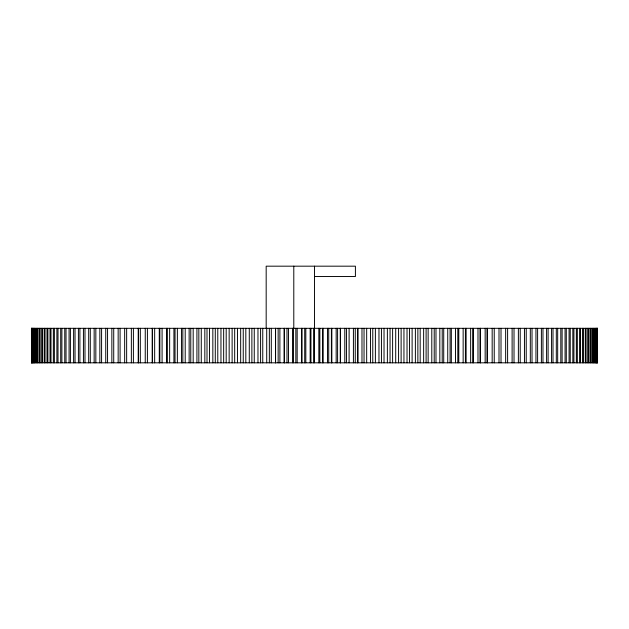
<?xml version="1.0" encoding="UTF-8"?>
<svg xmlns="http://www.w3.org/2000/svg" width="629" height="629" viewBox="0 0 629 629"><rect width="100%" height="100%" fill="white"/><g stroke="black" fill="none" stroke-linecap="round" stroke-linejoin="round"><path stroke-width="0.94" d="M314.5 276.532L355.409 276.532L355.409 266.177L266.177 266.177L266.177 328.307M597.385 328.307L597.44 362.823M597.275 328.307L597.275 362.823M596.937 328.307L596.937 362.823M596.748 328.307L596.748 362.823M596.213 328.307L596.213 362.823M595.938 328.307L595.938 362.823M595.207 328.307L595.207 362.823M594.853 328.307L594.853 362.823M593.925 328.307L593.925 362.823M593.485 328.307L593.485 362.823M592.369 328.307L592.369 362.823M591.85 328.307L591.85 362.823M590.537 328.307L590.537 362.823M589.939 328.307L589.939 362.823M588.437 328.307L588.437 362.823M587.753 328.307L587.753 362.823M586.063 328.307L586.063 362.823M585.3 328.307L585.3 362.823M583.421 328.307L583.421 362.823M582.58 328.307L582.58 362.823M580.512 328.307L580.512 362.823M579.592 328.307L579.592 362.823M577.343 328.307L577.343 362.823M576.345 328.307L576.345 362.823M573.915 328.307L573.915 362.823M572.838 328.307L572.838 362.823M570.236 328.307L570.236 362.823M569.08 328.307L569.08 362.823M566.297 328.307L566.297 362.823M565.062 328.307L565.062 362.823M562.114 328.307L562.114 362.823M560.809 328.307L560.809 362.823M557.679 328.307L557.679 362.823M556.303 328.307L556.303 362.823M553.009 328.307L553.009 362.823M551.562 328.307L551.562 362.823M548.103 328.307L548.103 362.823M546.585 328.307L546.585 362.823M542.969 328.307L542.969 362.823M541.388 328.307L541.388 362.823M537.606 328.307L537.606 362.823M535.955 328.307L535.955 362.823M532.024 328.307L532.024 362.823M530.31 328.307L530.31 362.823M526.229 328.307L526.229 362.823M524.452 328.307L524.452 362.823M520.222 328.307L520.222 362.823M518.382 328.307L518.382 362.823M514.019 328.307L514.019 362.823M512.116 328.307L512.116 362.823M507.611 328.307L507.611 362.823M505.653 328.307L505.653 362.823M501.014 328.307L501.014 362.823M499.001 328.307L499.001 362.823M494.237 328.307L494.237 362.823M492.169 328.307L492.169 362.823M487.278 328.307L487.278 362.823M487.161 328.307L487.161 362.823M485.163 328.307L485.163 362.823M480.304 328.307L480.304 362.823M480.155 328.307L480.155 362.823M477.985 328.307L477.985 362.823M473.291 328.307L473.291 362.823M472.859 328.307L472.859 362.823M470.641 328.307L470.641 362.823M466.113 328.307L466.113 362.823M465.413 328.307L465.413 362.823M463.148 328.307L463.148 362.823M458.793 328.307L458.793 362.823M457.818 328.307L457.818 362.823M455.514 328.307L455.514 362.823M451.323 328.307L451.323 362.823M450.081 328.307L450.081 362.823M447.73 328.307L447.73 362.823M443.72 328.307L443.72 362.823M442.211 328.307L442.211 362.823M439.82 328.307L439.82 362.823M435.991 328.307L435.991 362.823M434.214 328.307L434.214 362.823M431.793 328.307L431.793 362.823M428.145 328.307L428.145 362.823M426.1 328.307L426.1 362.823M423.639 328.307L423.639 362.823M420.18 328.307L420.18 362.823M417.868 328.307L417.868 362.823M415.384 328.307L415.384 362.823M412.113 328.307L412.113 362.823M409.542 328.307L409.542 362.823M407.026 328.307L407.026 362.823M403.952 328.307L403.952 362.823M401.121 328.307L401.121 362.823M398.582 328.307L398.582 362.823M395.704 328.307L395.704 362.823M392.614 328.307L392.614 362.823M390.051 328.307L390.051 362.823M387.37 328.307L387.37 362.823M384.028 328.307L384.028 362.823M381.441 328.307L381.441 362.823M378.965 328.307L378.965 362.823M375.379 328.307L375.379 362.823M372.769 328.307L372.769 362.823M370.497 328.307L370.497 362.823M366.668 328.307L366.668 362.823M364.042 328.307L364.042 362.823M361.982 328.307L361.982 362.823M357.901 328.307L357.901 362.823M357.697 328.307L357.697 362.823M355.259 328.307L355.259 362.823M353.412 328.307L353.412 362.823M349.111 328.307L349.095 362.823M346.445 328.307L346.445 362.823M344.802 328.307L344.802 362.823M340.486 328.307L340.486 362.823M340.25 328.307L340.25 362.823M337.592 328.307L337.592 362.823M336.169 328.307L336.169 362.823M331.837 328.307L331.837 362.823M331.389 328.307L331.389 362.823M328.723 328.307L328.723 362.823M327.512 328.307L327.512 362.823M323.172 328.307L323.172 362.823M322.504 328.307L322.504 362.823M319.839 328.307L319.839 362.823M318.84 328.307L318.84 362.823M314.5 266.177L314.5 362.823M313.612 328.307L313.612 362.823M310.946 328.307L310.946 362.823M310.16 328.307L310.16 362.823M305.828 328.307L305.828 362.823M304.719 328.307L304.719 362.823M302.054 328.307L302.054 362.823M301.488 328.307L301.488 362.823M297.163 328.307L297.163 362.823M295.842 328.307L295.842 362.823M293.79 266.177L293.79 328.307M293.177 328.307L293.177 362.823M292.831 328.307L292.831 362.823M288.514 328.307L288.514 362.823M286.981 328.307L286.981 362.823M284.324 328.307L284.324 362.823M284.198 328.307L284.198 362.823M279.889 328.307L279.889 362.823M278.144 328.307L278.144 362.823M275.588 328.307L275.588 362.823M275.502 328.307L275.502 362.823M271.303 328.307L271.303 362.823M269.346 328.307L269.346 362.823M266.712 328.307L266.712 362.823M262.757 328.307L262.757 362.823M260.587 328.307L260.587 362.823M257.969 328.307L257.969 362.823M254.258 328.307L254.258 362.823M251.883 328.307L251.883 362.823M249.288 328.307L249.288 362.823M245.821 328.307L245.821 362.823M243.25 328.307L243.25 362.823M240.671 328.307L240.671 362.823M237.455 328.307L237.455 362.823M234.68 328.307L234.68 362.823M232.125 328.307L232.125 362.823M229.16 328.307L229.16 362.823M226.188 328.307L226.188 362.823M223.657 328.307L223.657 362.823M220.96 328.307L220.96 362.823M217.783 328.307L217.783 362.823M215.283 328.307L215.283 362.823M212.838 328.307L212.838 362.823M209.473 328.307L209.473 362.823M207.004 328.307L207.004 362.823M204.826 328.307L204.826 362.823M201.272 328.307L201.272 362.823M198.835 328.307L198.835 362.823M196.916 328.307L196.916 362.823M193.182 328.307L193.182 362.823M190.776 328.307L190.776 362.823M189.132 328.307L189.132 362.823M185.209 328.307L185.209 362.823M182.835 328.307L182.835 362.823M181.459 328.307L181.459 362.823M177.362 328.307L177.362 362.823M175.035 328.307L175.035 362.823M173.926 328.307L173.926 362.823M169.649 328.307L169.649 362.823M167.361 328.307L167.361 362.823M166.528 328.307L166.528 362.823M162.085 328.307L162.085 362.823M159.845 328.307L159.845 362.823M159.279 328.307L159.279 362.823M154.663 328.307L154.663 362.823M152.47 328.307L152.47 362.823M152.179 328.307L152.179 362.823M147.406 328.307L147.406 362.823M145.26 328.307L145.244 362.823M140.314 328.307L140.314 362.823M138.474 328.307L138.474 362.823M138.223 328.307L138.223 362.823M133.395 328.307L133.395 362.823M131.351 328.307L131.351 362.823M126.649 328.307L126.649 362.823M124.66 328.307L124.66 362.823M120.092 328.307L120.092 362.823M118.158 328.307L118.158 362.823M113.723 328.307L113.723 362.823M111.852 328.307L111.852 362.823M107.559 328.307L107.559 362.823M105.743 328.307L105.743 362.823M101.591 328.307L101.591 362.823M99.846 328.307L99.846 362.823M95.836 328.307L95.836 362.823M94.153 328.307L94.153 362.823M90.301 328.307L90.301 362.823M88.681 328.307L88.681 362.823M84.986 328.307L84.986 362.823M83.437 328.307L83.437 362.823M79.899 328.307L79.899 362.823M78.413 328.307L78.413 362.823M75.04 328.307L75.04 362.823M73.624 328.307L73.624 362.823M70.417 328.307L70.417 362.823M69.072 328.307L69.072 362.823M66.029 328.307L66.029 362.823M64.763 328.307L64.763 362.823M61.894 328.307L61.894 362.823M60.706 328.307L60.706 362.823M58.01 328.307L58.01 362.823M56.893 328.307L56.893 362.823M54.377 328.307L54.377 362.823M53.339 328.307L53.339 362.823M50.996 328.307L50.996 362.823M50.037 328.307L50.037 362.823M47.883 328.307L47.883 362.823M47.002 328.307L47.002 362.823M45.029 328.307L45.029 362.823M44.227 328.307L44.227 362.823M42.442 328.307L42.442 362.823M41.718 328.307L41.718 362.823M40.122 328.307L40.122 362.823M39.478 328.307L39.478 362.823M38.07 328.307L38.07 362.823M37.512 328.307L37.512 362.823M36.293 328.307L36.293 362.823M35.822 328.307L35.822 362.823M34.799 328.307L34.799 362.823M34.398 328.307L34.398 362.823M33.573 328.307L33.573 362.823M33.258 328.307L33.258 362.823M32.622 328.307L32.622 362.823M32.394 328.307L32.394 362.823M31.953 328.307L31.953 362.823M31.804 328.307L31.804 362.823M31.725 328.307L31.725 362.823M31.615 328.307L31.56 362.823M597.55 328.307L31.45 328.307L31.497 362.823L597.55 362.823L597.526 328.307"/></g></svg>
